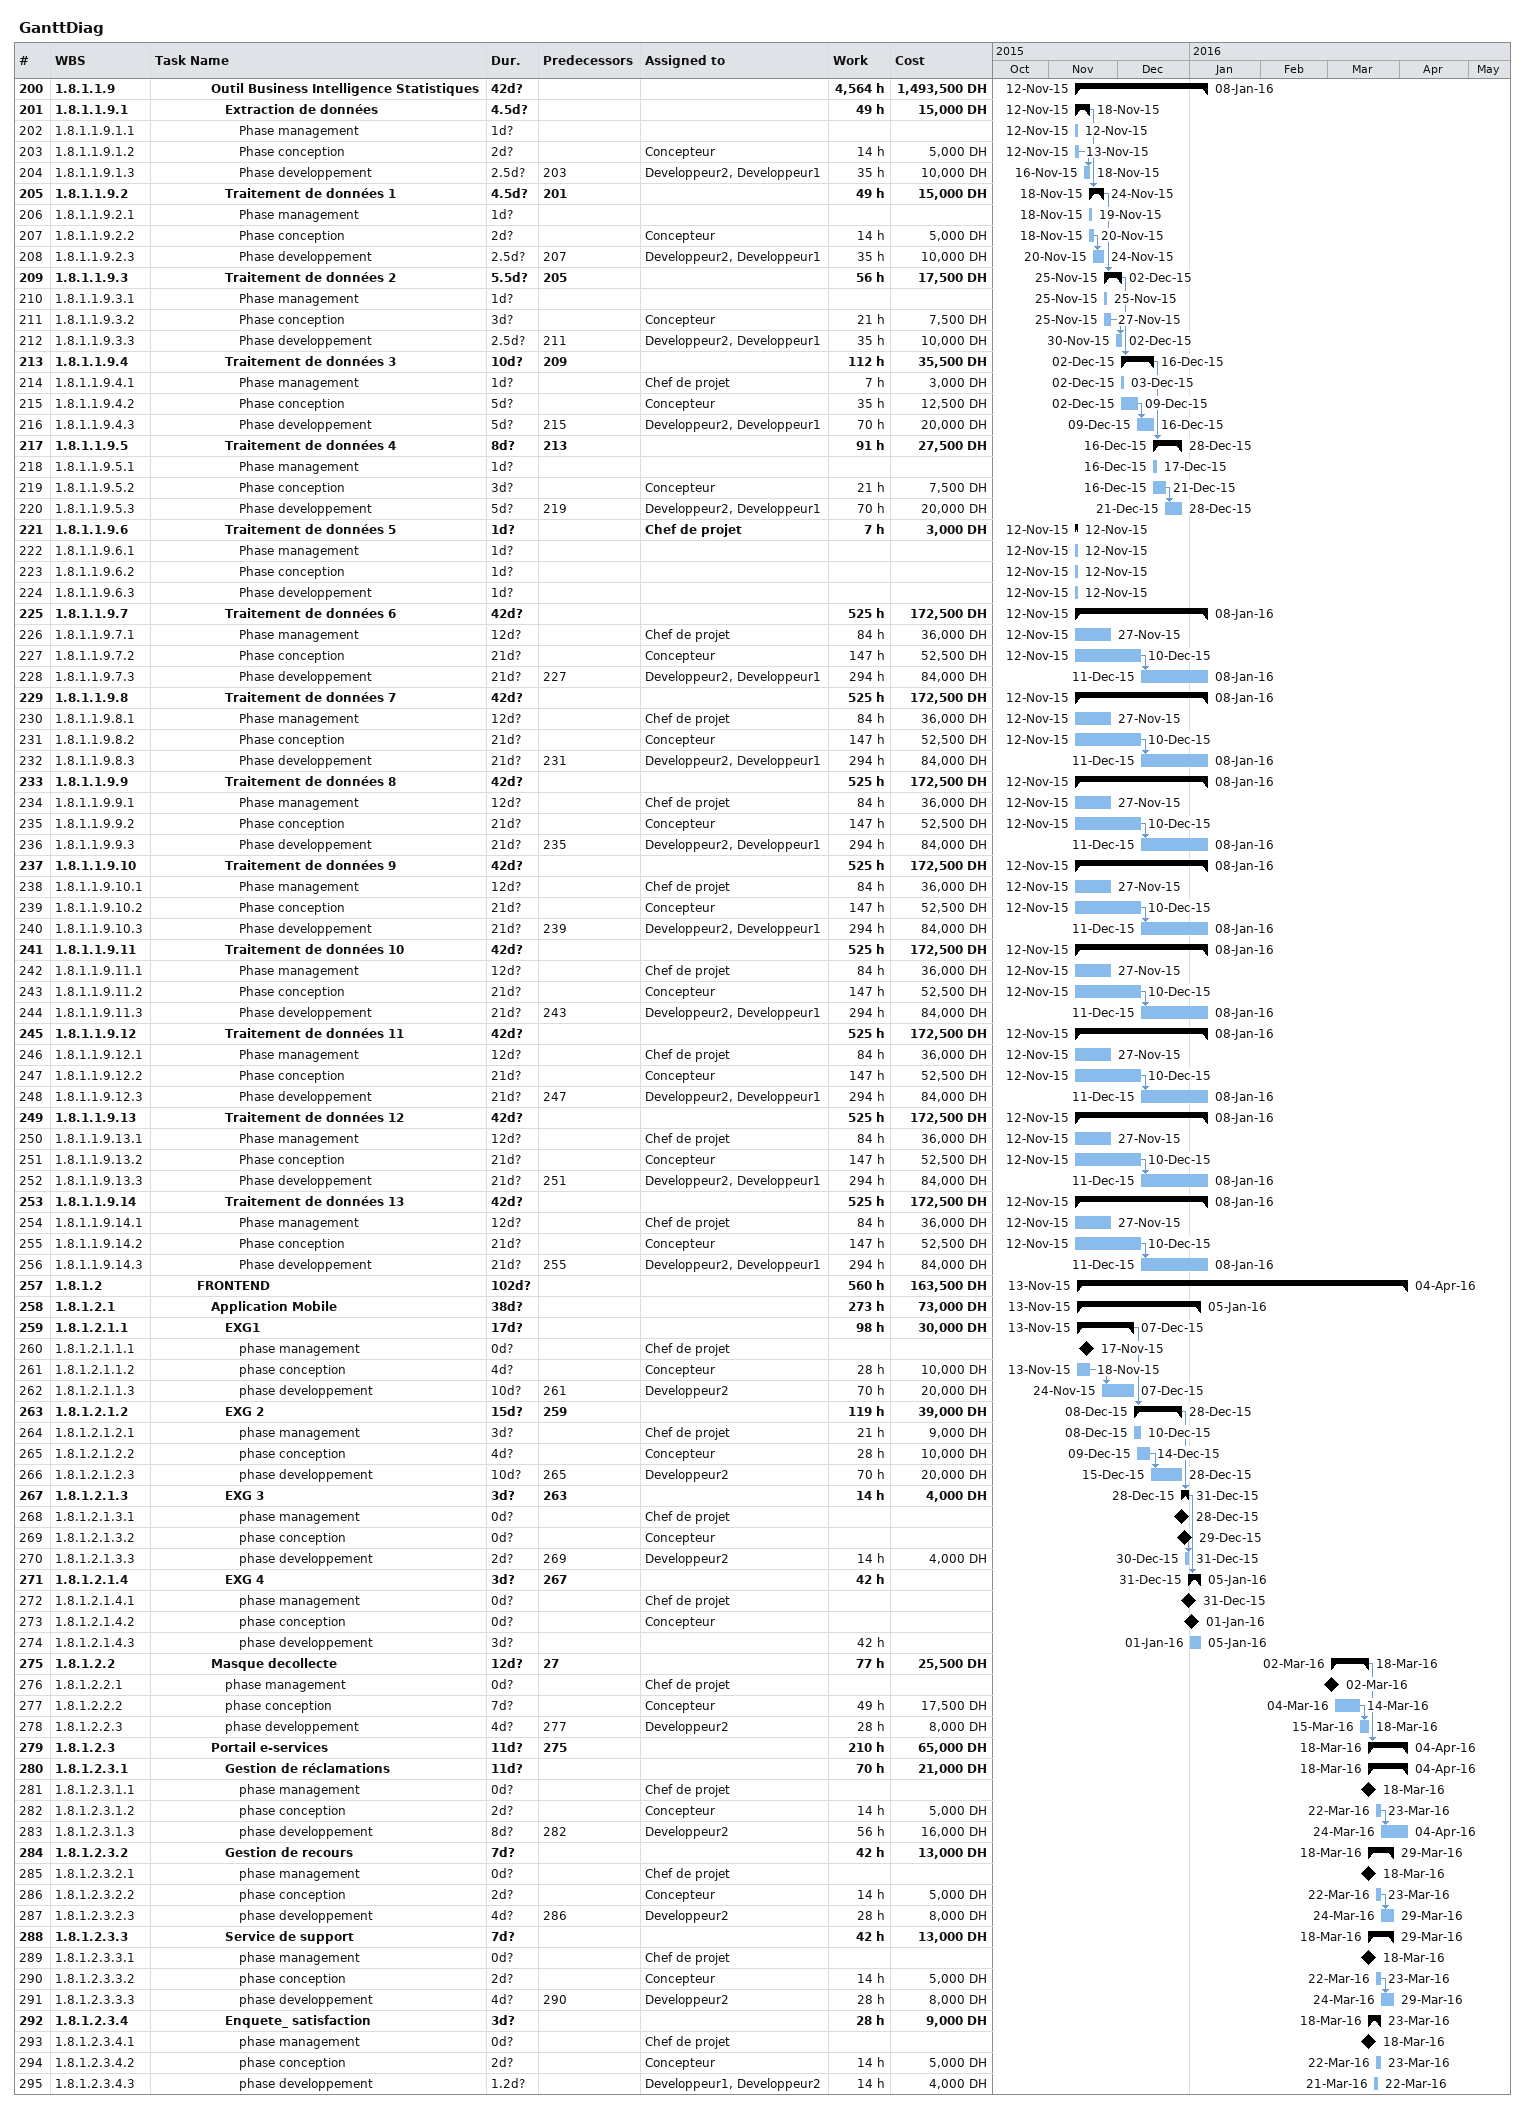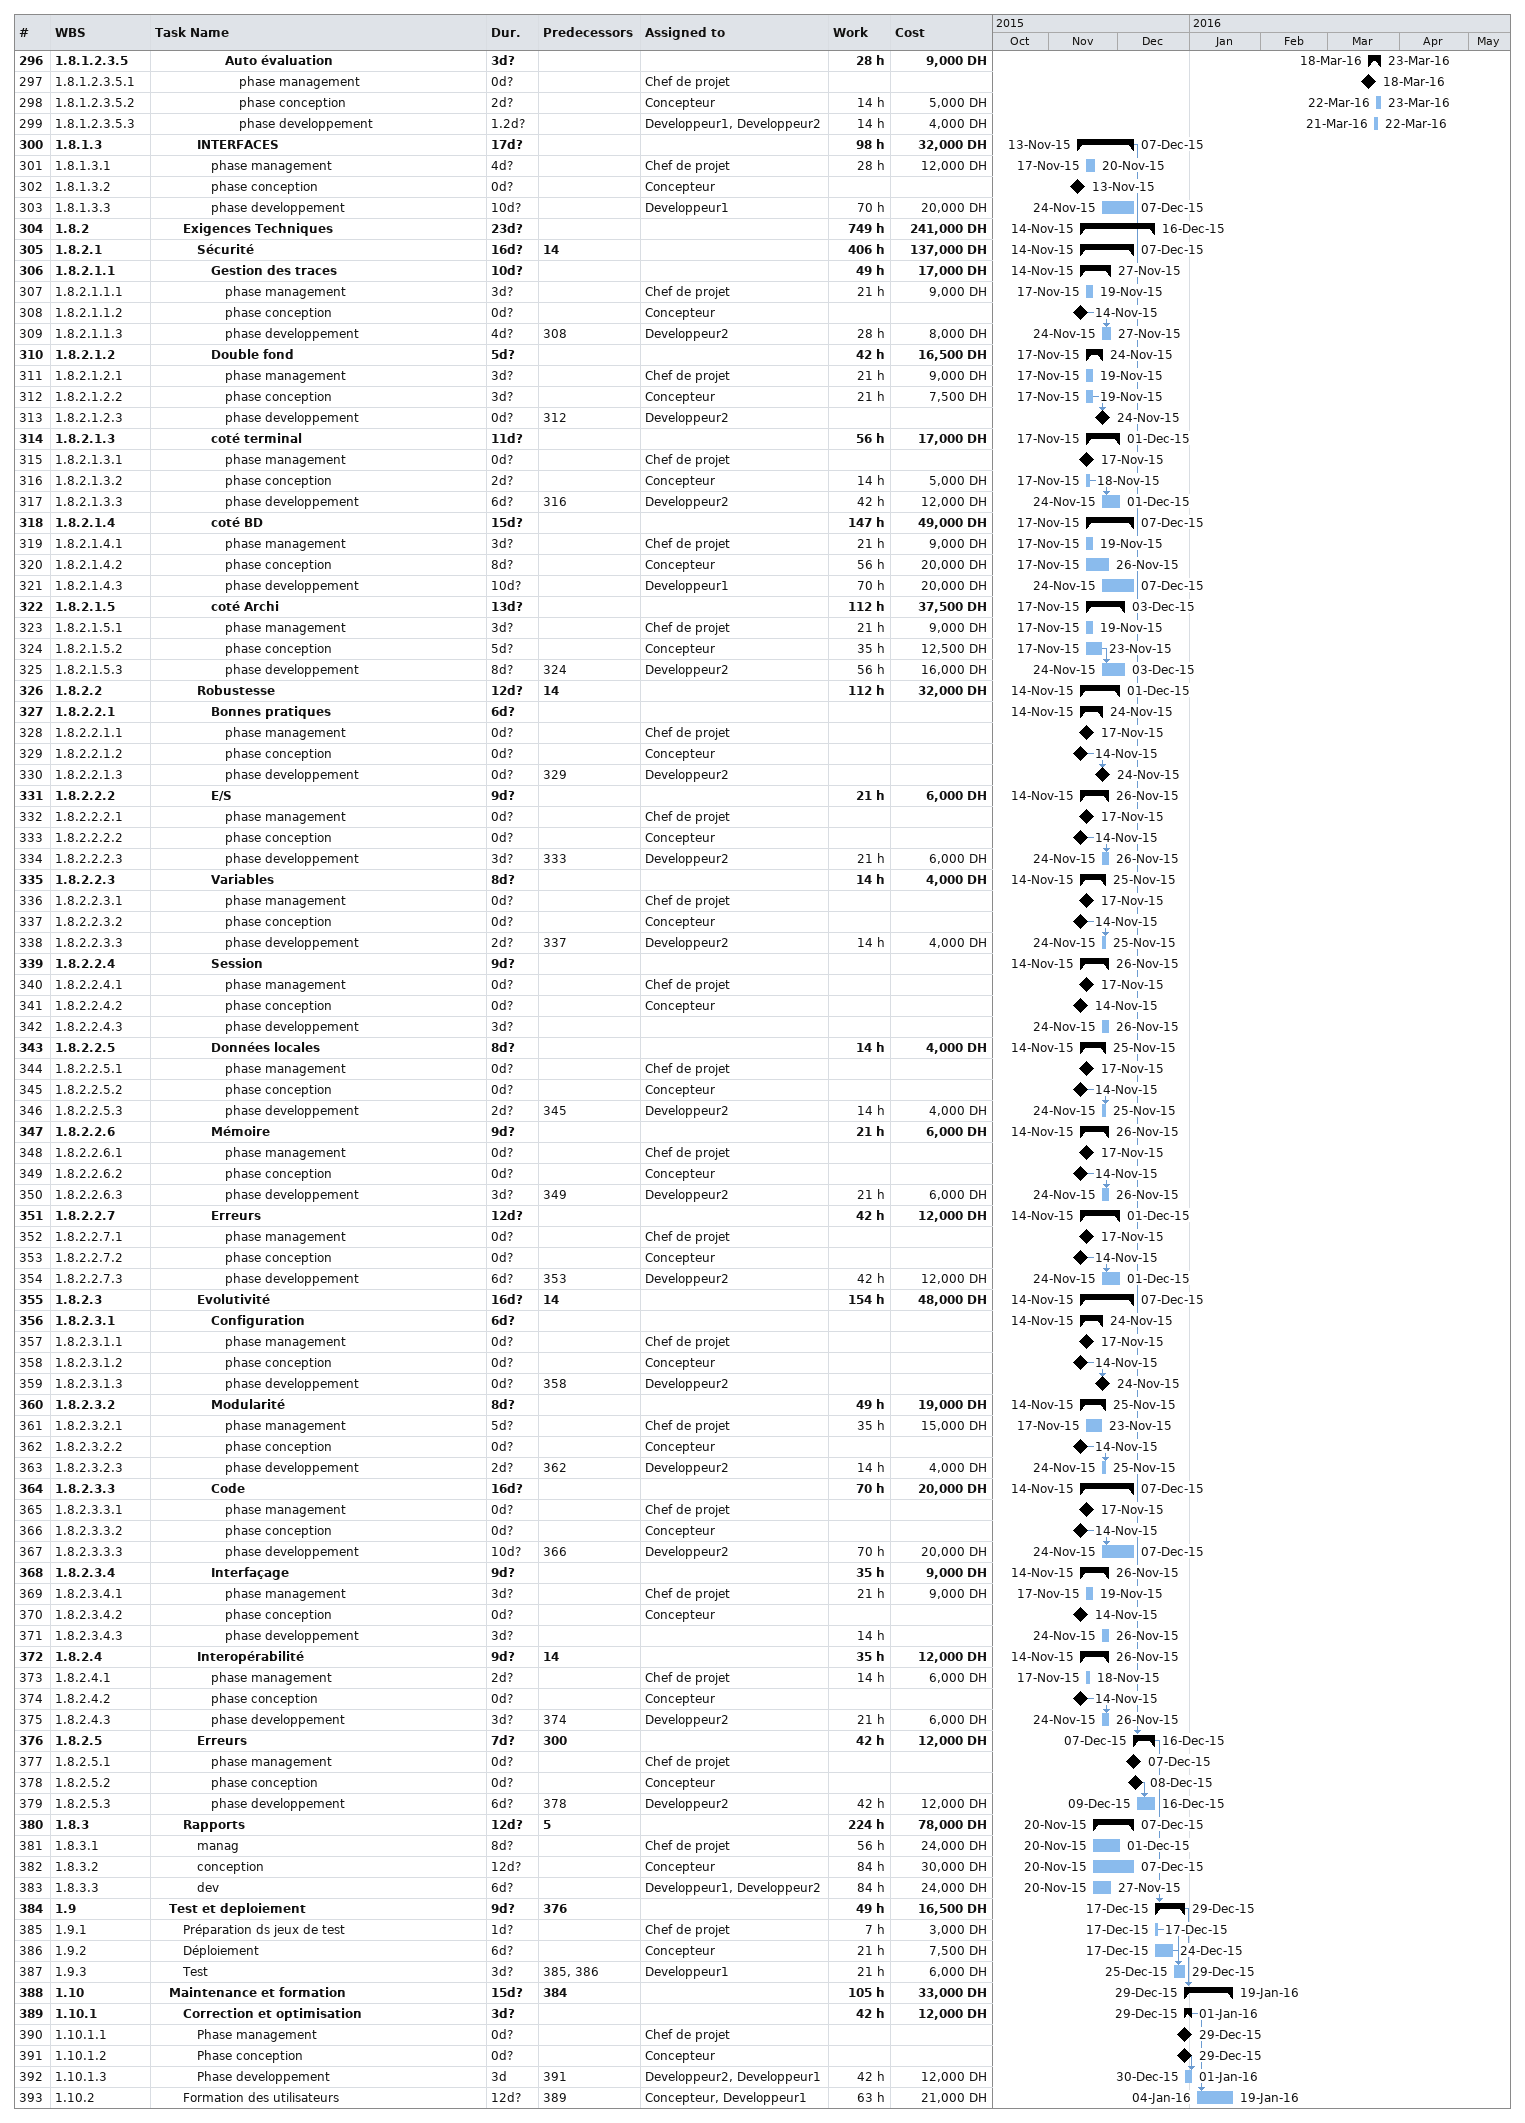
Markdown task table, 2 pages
GanttDiag

| ID | WBS | Task | Duration | Start | Finish | Predecessors | Resources | Work (h) | Cost (DH) |
|---|---|---|---|---|---|---|---|---|---|
| 200 | 1.8.1.1.9 | **Outil Business Intelligence Statistiques** | 42d? | 2015-11-12 | 2016-01-08 |  |  | 4564 | 1493500 |
| 201 | 1.8.1.1.9.1 | **Extraction de données** | 4.5d? | 2015-11-12 | 2015-11-18 |  |  | 49 | 15000 |
| 202 | 1.8.1.1.9.1.1 | Phase management | 1d? | 2015-11-12 | 2015-11-12 |  |  |  |  |
| 203 | 1.8.1.1.9.1.2 | Phase conception | 2d? | 2015-11-12 | 2015-11-13 |  | Concepteur | 14 | 5000 |
| 204 | 1.8.1.1.9.1.3 | Phase developpement | 2.5d? | 2015-11-16 | 2015-11-18 | 203 | Developpeur2, Developpeur1 | 35 | 10000 |
| 205 | 1.8.1.1.9.2 | **Traitement de données 1** | 4.5d? | 2015-11-18 | 2015-11-24 | 201 |  | 49 | 15000 |
| 206 | 1.8.1.1.9.2.1 | Phase management | 1d? | 2015-11-18 | 2015-11-19 |  |  |  |  |
| 207 | 1.8.1.1.9.2.2 | Phase conception | 2d? | 2015-11-18 | 2015-11-20 |  | Concepteur | 14 | 5000 |
| 208 | 1.8.1.1.9.2.3 | Phase developpement | 2.5d? | 2015-11-20 | 2015-11-24 | 207 | Developpeur2, Developpeur1 | 35 | 10000 |
| 209 | 1.8.1.1.9.3 | **Traitement de données 2** | 5.5d? | 2015-11-25 | 2015-12-02 | 205 |  | 56 | 17500 |
| 210 | 1.8.1.1.9.3.1 | Phase management | 1d? | 2015-11-25 | 2015-11-25 |  |  |  |  |
| 211 | 1.8.1.1.9.3.2 | Phase conception | 3d? | 2015-11-25 | 2015-11-27 |  | Concepteur | 21 | 7500 |
| 212 | 1.8.1.1.9.3.3 | Phase developpement | 2.5d? | 2015-11-30 | 2015-12-02 | 211 | Developpeur2, Developpeur1 | 35 | 10000 |
| 213 | 1.8.1.1.9.4 | **Traitement de données 3** | 10d? | 2015-12-02 | 2015-12-16 | 209 |  | 112 | 35500 |
| 214 | 1.8.1.1.9.4.1 | Phase management | 1d? | 2015-12-02 | 2015-12-03 |  | Chef de projet | 7 | 3000 |
| 215 | 1.8.1.1.9.4.2 | Phase conception | 5d? | 2015-12-02 | 2015-12-09 |  | Concepteur | 35 | 12500 |
| 216 | 1.8.1.1.9.4.3 | Phase developpement | 5d? | 2015-12-09 | 2015-12-16 | 215 | Developpeur2, Developpeur1 | 70 | 20000 |
| 217 | 1.8.1.1.9.5 | **Traitement de données 4** | 8d? | 2015-12-16 | 2015-12-28 | 213 |  | 91 | 27500 |
| 218 | 1.8.1.1.9.5.1 | Phase management | 1d? | 2015-12-16 | 2015-12-17 |  |  |  |  |
| 219 | 1.8.1.1.9.5.2 | Phase conception | 3d? | 2015-12-16 | 2015-12-21 |  | Concepteur | 21 | 7500 |
| 220 | 1.8.1.1.9.5.3 | Phase developpement | 5d? | 2015-12-21 | 2015-12-28 | 219 | Developpeur2, Developpeur1 | 70 | 20000 |
| 221 | 1.8.1.1.9.6 | **Traitement de données 5** | 1d? | 2015-11-12 | 2015-11-12 |  | Chef de projet | 7 | 3000 |
| 222 | 1.8.1.1.9.6.1 | Phase management | 1d? | 2015-11-12 | 2015-11-12 |  |  |  |  |
| 223 | 1.8.1.1.9.6.2 | Phase conception | 1d? | 2015-11-12 | 2015-11-12 |  |  |  |  |
| 224 | 1.8.1.1.9.6.3 | Phase developpement | 1d? | 2015-11-12 | 2015-11-12 |  |  |  |  |
| 225 | 1.8.1.1.9.7 | **Traitement de données 6** | 42d? | 2015-11-12 | 2016-01-08 |  |  | 525 | 172500 |
| 226 | 1.8.1.1.9.7.1 | Phase management | 12d? | 2015-11-12 | 2015-11-27 |  | Chef de projet | 84 | 36000 |
| 227 | 1.8.1.1.9.7.2 | Phase conception | 21d? | 2015-11-12 | 2015-12-10 |  | Concepteur | 147 | 52500 |
| 228 | 1.8.1.1.9.7.3 | Phase developpement | 21d? | 2015-12-11 | 2016-01-08 | 227 | Developpeur2, Developpeur1 | 294 | 84000 |
| 229 | 1.8.1.1.9.8 | **Traitement de données 7** | 42d? | 2015-11-12 | 2016-01-08 |  |  | 525 | 172500 |
| 230 | 1.8.1.1.9.8.1 | Phase management | 12d? | 2015-11-12 | 2015-11-27 |  | Chef de projet | 84 | 36000 |
| 231 | 1.8.1.1.9.8.2 | Phase conception | 21d? | 2015-11-12 | 2015-12-10 |  | Concepteur | 147 | 52500 |
| 232 | 1.8.1.1.9.8.3 | Phase developpement | 21d? | 2015-12-11 | 2016-01-08 | 231 | Developpeur2, Developpeur1 | 294 | 84000 |
| 233 | 1.8.1.1.9.9 | **Traitement de données 8** | 42d? | 2015-11-12 | 2016-01-08 |  |  | 525 | 172500 |
| 234 | 1.8.1.1.9.9.1 | Phase management | 12d? | 2015-11-12 | 2015-11-27 |  | Chef de projet | 84 | 36000 |
| 235 | 1.8.1.1.9.9.2 | Phase conception | 21d? | 2015-11-12 | 2015-12-10 |  | Concepteur | 147 | 52500 |
| 236 | 1.8.1.1.9.9.3 | Phase developpement | 21d? | 2015-12-11 | 2016-01-08 | 235 | Developpeur2, Developpeur1 | 294 | 84000 |
| 237 | 1.8.1.1.9.10 | **Traitement de données 9** | 42d? | 2015-11-12 | 2016-01-08 |  |  | 525 | 172500 |
| 238 | 1.8.1.1.9.10.1 | Phase management | 12d? | 2015-11-12 | 2015-11-27 |  | Chef de projet | 84 | 36000 |
| 239 | 1.8.1.1.9.10.2 | Phase conception | 21d? | 2015-11-12 | 2015-12-10 |  | Concepteur | 147 | 52500 |
| 240 | 1.8.1.1.9.10.3 | Phase developpement | 21d? | 2015-12-11 | 2016-01-08 | 239 | Developpeur2, Developpeur1 | 294 | 84000 |
| 241 | 1.8.1.1.9.11 | **Traitement de données 10** | 42d? | 2015-11-12 | 2016-01-08 |  |  | 525 | 172500 |
| 242 | 1.8.1.1.9.11.1 | Phase management | 12d? | 2015-11-12 | 2015-11-27 |  | Chef de projet | 84 | 36000 |
| 243 | 1.8.1.1.9.11.2 | Phase conception | 21d? | 2015-11-12 | 2015-12-10 |  | Concepteur | 147 | 52500 |
| 244 | 1.8.1.1.9.11.3 | Phase developpement | 21d? | 2015-12-11 | 2016-01-08 | 243 | Developpeur2, Developpeur1 | 294 | 84000 |
| 245 | 1.8.1.1.9.12 | **Traitement de données 11** | 42d? | 2015-11-12 | 2016-01-08 |  |  | 525 | 172500 |
| 246 | 1.8.1.1.9.12.1 | Phase management | 12d? | 2015-11-12 | 2015-11-27 |  | Chef de projet | 84 | 36000 |
| 247 | 1.8.1.1.9.12.2 | Phase conception | 21d? | 2015-11-12 | 2015-12-10 |  | Concepteur | 147 | 52500 |
| 248 | 1.8.1.1.9.12.3 | Phase developpement | 21d? | 2015-12-11 | 2016-01-08 | 247 | Developpeur2, Developpeur1 | 294 | 84000 |
| 249 | 1.8.1.1.9.13 | **Traitement de données 12** | 42d? | 2015-11-12 | 2016-01-08 |  |  | 525 | 172500 |
| 250 | 1.8.1.1.9.13.1 | Phase management | 12d? | 2015-11-12 | 2015-11-27 |  | Chef de projet | 84 | 36000 |
| 251 | 1.8.1.1.9.13.2 | Phase conception | 21d? | 2015-11-12 | 2015-12-10 |  | Concepteur | 147 | 52500 |
| 252 | 1.8.1.1.9.13.3 | Phase developpement | 21d? | 2015-12-11 | 2016-01-08 | 251 | Developpeur2, Developpeur1 | 294 | 84000 |
| 253 | 1.8.1.1.9.14 | **Traitement de données 13** | 42d? | 2015-11-12 | 2016-01-08 |  |  | 525 | 172500 |
| 254 | 1.8.1.1.9.14.1 | Phase management | 12d? | 2015-11-12 | 2015-11-27 |  | Chef de projet | 84 | 36000 |
| 255 | 1.8.1.1.9.14.2 | Phase conception | 21d? | 2015-11-12 | 2015-12-10 |  | Concepteur | 147 | 52500 |
| 256 | 1.8.1.1.9.14.3 | Phase developpement | 21d? | 2015-12-11 | 2016-01-08 | 255 | Developpeur2, Developpeur1 | 294 | 84000 |
| 257 | 1.8.1.2 | **FRONTEND** | 102d? | 2015-11-13 | 2016-04-04 |  |  | 560 | 163500 |
| 258 | 1.8.1.2.1 | **Application Mobile** | 38d? | 2015-11-13 | 2016-01-05 |  |  | 273 | 73000 |
| 259 | 1.8.1.2.1.1 | **EXG1** | 17d? | 2015-11-13 | 2015-12-07 |  |  | 98 | 30000 |
| 260 | 1.8.1.2.1.1.1 | phase management | 0d? | 2015-11-17 | 2015-11-17 |  | Chef de projet |  |  |
| 261 | 1.8.1.2.1.1.2 | phase conception | 4d? | 2015-11-13 | 2015-11-18 |  | Concepteur | 28 | 10000 |
| 262 | 1.8.1.2.1.1.3 | phase developpement | 10d? | 2015-11-24 | 2015-12-07 | 261 | Developpeur2 | 70 | 20000 |
| 263 | 1.8.1.2.1.2 | **EXG 2** | 15d? | 2015-12-08 | 2015-12-28 | 259 |  | 119 | 39000 |
| 264 | 1.8.1.2.1.2.1 | phase management | 3d? | 2015-12-08 | 2015-12-10 |  | Chef de projet | 21 | 9000 |
| 265 | 1.8.1.2.1.2.2 | phase conception | 4d? | 2015-12-09 | 2015-12-14 |  | Concepteur | 28 | 10000 |
| 266 | 1.8.1.2.1.2.3 | phase developpement | 10d? | 2015-12-15 | 2015-12-28 | 265 | Developpeur2 | 70 | 20000 |
| 267 | 1.8.1.2.1.3 | **EXG 3** | 3d? | 2015-12-28 | 2015-12-31 | 263 |  | 14 | 4000 |
| 268 | 1.8.1.2.1.3.1 | phase management | 0d? | 2015-12-28 | 2015-12-28 |  | Chef de projet |  |  |
| 269 | 1.8.1.2.1.3.2 | phase conception | 0d? | 2015-12-29 | 2015-12-29 |  | Concepteur |  |  |
| 270 | 1.8.1.2.1.3.3 | phase developpement | 2d? | 2015-12-30 | 2015-12-31 | 269 | Developpeur2 | 14 | 4000 |
| 271 | 1.8.1.2.1.4 | **EXG 4** | 3d? | 2015-12-31 | 2016-01-05 | 267 |  | 42 |  |
| 272 | 1.8.1.2.1.4.1 | phase management | 0d? | 2015-12-31 | 2015-12-31 |  | Chef de projet |  |  |
| 273 | 1.8.1.2.1.4.2 | phase conception | 0d? | 2016-01-01 | 2016-01-01 |  | Concepteur |  |  |
| 274 | 1.8.1.2.1.4.3 | phase developpement | 3d? | 2016-01-01 | 2016-01-05 |  |  | 42 |  |
| 275 | 1.8.1.2.2 | **Masque decollecte** | 12d? | 2016-03-02 | 2016-03-18 | 27 |  | 77 | 25500 |
| 276 | 1.8.1.2.2.1 | phase management | 0d? | 2016-03-02 | 2016-03-02 |  | Chef de projet |  |  |
| 277 | 1.8.1.2.2.2 | phase conception | 7d? | 2016-03-04 | 2016-03-14 |  | Concepteur | 49 | 17500 |
| 278 | 1.8.1.2.2.3 | phase developpement | 4d? | 2016-03-15 | 2016-03-18 | 277 | Developpeur2 | 28 | 8000 |
| 279 | 1.8.1.2.3 | **Portail e-services** | 11d? | 2016-03-18 | 2016-04-04 | 275 |  | 210 | 65000 |
| 280 | 1.8.1.2.3.1 | **Gestion de réclamations** | 11d? | 2016-03-18 | 2016-04-04 |  |  | 70 | 21000 |
| 281 | 1.8.1.2.3.1.1 | phase management | 0d? | 2016-03-18 | 2016-03-18 |  | Chef de projet |  |  |
| 282 | 1.8.1.2.3.1.2 | phase conception | 2d? | 2016-03-22 | 2016-03-23 |  | Concepteur | 14 | 5000 |
| 283 | 1.8.1.2.3.1.3 | phase developpement | 8d? | 2016-03-24 | 2016-04-04 | 282 | Developpeur2 | 56 | 16000 |
| 284 | 1.8.1.2.3.2 | **Gestion de recours** | 7d? | 2016-03-18 | 2016-03-29 |  |  | 42 | 13000 |
| 285 | 1.8.1.2.3.2.1 | phase management | 0d? | 2016-03-18 | 2016-03-18 |  | Chef de projet |  |  |
| 286 | 1.8.1.2.3.2.2 | phase conception | 2d? | 2016-03-22 | 2016-03-23 |  | Concepteur | 14 | 5000 |
| 287 | 1.8.1.2.3.2.3 | phase developpement | 4d? | 2016-03-24 | 2016-03-29 | 286 | Developpeur2 | 28 | 8000 |
| 288 | 1.8.1.2.3.3 | **Service de support** | 7d? | 2016-03-18 | 2016-03-29 |  |  | 42 | 13000 |
| 289 | 1.8.1.2.3.3.1 | phase management | 0d? | 2016-03-18 | 2016-03-18 |  | Chef de projet |  |  |
| 290 | 1.8.1.2.3.3.2 | phase conception | 2d? | 2016-03-22 | 2016-03-23 |  | Concepteur | 14 | 5000 |
| 291 | 1.8.1.2.3.3.3 | phase developpement | 4d? | 2016-03-24 | 2016-03-29 | 290 | Developpeur2 | 28 | 8000 |
| 292 | 1.8.1.2.3.4 | **Enquete_ satisfaction** | 3d? | 2016-03-18 | 2016-03-23 |  |  | 28 | 9000 |
| 293 | 1.8.1.2.3.4.1 | phase management | 0d? | 2016-03-18 | 2016-03-18 |  | Chef de projet |  |  |
| 294 | 1.8.1.2.3.4.2 | phase conception | 2d? | 2016-03-22 | 2016-03-23 |  | Concepteur | 14 | 5000 |
| 295 | 1.8.1.2.3.4.3 | phase developpement | 1.2d? | 2016-03-21 | 2016-03-22 |  | Developpeur1, Developpeur2 | 14 | 4000 |
| 296 | 1.8.1.2.3.5 | **Auto évaluation** | 3d? | 2016-03-18 | 2016-03-23 |  |  | 28 | 9000 |
| 297 | 1.8.1.2.3.5.1 | phase management | 0d? | 2016-03-18 | 2016-03-18 |  | Chef de projet |  |  |
| 298 | 1.8.1.2.3.5.2 | phase conception | 2d? | 2016-03-22 | 2016-03-23 |  | Concepteur | 14 | 5000 |
| 299 | 1.8.1.2.3.5.3 | phase developpement | 1.2d? | 2016-03-21 | 2016-03-22 |  | Developpeur1, Developpeur2 | 14 | 4000 |
| 300 | 1.8.1.3 | **INTERFACES** | 17d? | 2015-11-13 | 2015-12-07 |  |  | 98 | 32000 |
| 301 | 1.8.1.3.1 | phase management | 4d? | 2015-11-17 | 2015-11-20 |  | Chef de projet | 28 | 12000 |
| 302 | 1.8.1.3.2 | phase conception | 0d? | 2015-11-13 | 2015-11-13 |  | Concepteur |  |  |
| 303 | 1.8.1.3.3 | phase developpement | 10d? | 2015-11-24 | 2015-12-07 |  | Developpeur1 | 70 | 20000 |
| 304 | 1.8.2 | **Exigences Techniques** | 23d? | 2015-11-14 | 2015-12-16 |  |  | 749 | 241000 |
| 305 | 1.8.2.1 | **Sécurité** | 16d? | 2015-11-14 | 2015-12-07 | 14 |  | 406 | 137000 |
| 306 | 1.8.2.1.1 | **Gestion des traces** | 10d? | 2015-11-14 | 2015-11-27 |  |  | 49 | 17000 |
| 307 | 1.8.2.1.1.1 | phase management | 3d? | 2015-11-17 | 2015-11-19 |  | Chef de projet | 21 | 9000 |
| 308 | 1.8.2.1.1.2 | phase conception | 0d? | 2015-11-14 | 2015-11-14 |  | Concepteur |  |  |
| 309 | 1.8.2.1.1.3 | phase developpement | 4d? | 2015-11-24 | 2015-11-27 | 308 | Developpeur2 | 28 | 8000 |
| 310 | 1.8.2.1.2 | **Double fond** | 5d? | 2015-11-17 | 2015-11-24 |  |  | 42 | 16500 |
| 311 | 1.8.2.1.2.1 | phase management | 3d? | 2015-11-17 | 2015-11-19 |  | Chef de projet | 21 | 9000 |
| 312 | 1.8.2.1.2.2 | phase conception | 3d? | 2015-11-17 | 2015-11-19 |  | Concepteur | 21 | 7500 |
| 313 | 1.8.2.1.2.3 | phase developpement | 0d? | 2015-11-24 | 2015-11-24 | 312 | Developpeur2 |  |  |
| 314 | 1.8.2.1.3 | **coté terminal** | 11d? | 2015-11-17 | 2015-12-01 |  |  | 56 | 17000 |
| 315 | 1.8.2.1.3.1 | phase management | 0d? | 2015-11-17 | 2015-11-17 |  | Chef de projet |  |  |
| 316 | 1.8.2.1.3.2 | phase conception | 2d? | 2015-11-17 | 2015-11-18 |  | Concepteur | 14 | 5000 |
| 317 | 1.8.2.1.3.3 | phase developpement | 6d? | 2015-11-24 | 2015-12-01 | 316 | Developpeur2 | 42 | 12000 |
| 318 | 1.8.2.1.4 | **coté BD** | 15d? | 2015-11-17 | 2015-12-07 |  |  | 147 | 49000 |
| 319 | 1.8.2.1.4.1 | phase management | 3d? | 2015-11-17 | 2015-11-19 |  | Chef de projet | 21 | 9000 |
| 320 | 1.8.2.1.4.2 | phase conception | 8d? | 2015-11-17 | 2015-11-26 |  | Concepteur | 56 | 20000 |
| 321 | 1.8.2.1.4.3 | phase developpement | 10d? | 2015-11-24 | 2015-12-07 |  | Developpeur1 | 70 | 20000 |
| 322 | 1.8.2.1.5 | **coté Archi** | 13d? | 2015-11-17 | 2015-12-03 |  |  | 112 | 37500 |
| 323 | 1.8.2.1.5.1 | phase management | 3d? | 2015-11-17 | 2015-11-19 |  | Chef de projet | 21 | 9000 |
| 324 | 1.8.2.1.5.2 | phase conception | 5d? | 2015-11-17 | 2015-11-23 |  | Concepteur | 35 | 12500 |
| 325 | 1.8.2.1.5.3 | phase developpement | 8d? | 2015-11-24 | 2015-12-03 | 324 | Developpeur2 | 56 | 16000 |
| 326 | 1.8.2.2 | **Robustesse** | 12d? | 2015-11-14 | 2015-12-01 | 14 |  | 112 | 32000 |
| 327 | 1.8.2.2.1 | **Bonnes pratiques** | 6d? | 2015-11-14 | 2015-11-24 |  |  |  |  |
| 328 | 1.8.2.2.1.1 | phase management | 0d? | 2015-11-17 | 2015-11-17 |  | Chef de projet |  |  |
| 329 | 1.8.2.2.1.2 | phase conception | 0d? | 2015-11-14 | 2015-11-14 |  | Concepteur |  |  |
| 330 | 1.8.2.2.1.3 | phase developpement | 0d? | 2015-11-24 | 2015-11-24 | 329 | Developpeur2 |  |  |
| 331 | 1.8.2.2.2 | **E/S** | 9d? | 2015-11-14 | 2015-11-26 |  |  | 21 | 6000 |
| 332 | 1.8.2.2.2.1 | phase management | 0d? | 2015-11-17 | 2015-11-17 |  | Chef de projet |  |  |
| 333 | 1.8.2.2.2.2 | phase conception | 0d? | 2015-11-14 | 2015-11-14 |  | Concepteur |  |  |
| 334 | 1.8.2.2.2.3 | phase developpement | 3d? | 2015-11-24 | 2015-11-26 | 333 | Developpeur2 | 21 | 6000 |
| 335 | 1.8.2.2.3 | **Variables** | 8d? | 2015-11-14 | 2015-11-25 |  |  | 14 | 4000 |
| 336 | 1.8.2.2.3.1 | phase management | 0d? | 2015-11-17 | 2015-11-17 |  | Chef de projet |  |  |
| 337 | 1.8.2.2.3.2 | phase conception | 0d? | 2015-11-14 | 2015-11-14 |  | Concepteur |  |  |
| 338 | 1.8.2.2.3.3 | phase developpement | 2d? | 2015-11-24 | 2015-11-25 | 337 | Developpeur2 | 14 | 4000 |
| 339 | 1.8.2.2.4 | **Session** | 9d? | 2015-11-14 | 2015-11-26 |  |  |  |  |
| 340 | 1.8.2.2.4.1 | phase management | 0d? | 2015-11-17 | 2015-11-17 |  | Chef de projet |  |  |
| 341 | 1.8.2.2.4.2 | phase conception | 0d? | 2015-11-14 | 2015-11-14 |  | Concepteur |  |  |
| 342 | 1.8.2.2.4.3 | phase developpement | 3d? | 2015-11-24 | 2015-11-26 |  |  |  |  |
| 343 | 1.8.2.2.5 | **Données locales** | 8d? | 2015-11-14 | 2015-11-25 |  |  | 14 | 4000 |
| 344 | 1.8.2.2.5.1 | phase management | 0d? | 2015-11-17 | 2015-11-17 |  | Chef de projet |  |  |
| 345 | 1.8.2.2.5.2 | phase conception | 0d? | 2015-11-14 | 2015-11-14 |  | Concepteur |  |  |
| 346 | 1.8.2.2.5.3 | phase developpement | 2d? | 2015-11-24 | 2015-11-25 | 345 | Developpeur2 | 14 | 4000 |
| 347 | 1.8.2.2.6 | **Mémoire** | 9d? | 2015-11-14 | 2015-11-26 |  |  | 21 | 6000 |
| 348 | 1.8.2.2.6.1 | phase management | 0d? | 2015-11-17 | 2015-11-17 |  | Chef de projet |  |  |
| 349 | 1.8.2.2.6.2 | phase conception | 0d? | 2015-11-14 | 2015-11-14 |  | Concepteur |  |  |
| 350 | 1.8.2.2.6.3 | phase developpement | 3d? | 2015-11-24 | 2015-11-26 | 349 | Developpeur2 | 21 | 6000 |
| 351 | 1.8.2.2.7 | **Erreurs** | 12d? | 2015-11-14 | 2015-12-01 |  |  | 42 | 12000 |
| 352 | 1.8.2.2.7.1 | phase management | 0d? | 2015-11-17 | 2015-11-17 |  | Chef de projet |  |  |
| 353 | 1.8.2.2.7.2 | phase conception | 0d? | 2015-11-14 | 2015-11-14 |  | Concepteur |  |  |
| 354 | 1.8.2.2.7.3 | phase developpement | 6d? | 2015-11-24 | 2015-12-01 | 353 | Developpeur2 | 42 | 12000 |
| 355 | 1.8.2.3 | **Evolutivité** | 16d? | 2015-11-14 | 2015-12-07 | 14 |  | 154 | 48000 |
| 356 | 1.8.2.3.1 | **Configuration** | 6d? | 2015-11-14 | 2015-11-24 |  |  |  |  |
| 357 | 1.8.2.3.1.1 | phase management | 0d? | 2015-11-17 | 2015-11-17 |  | Chef de projet |  |  |
| 358 | 1.8.2.3.1.2 | phase conception | 0d? | 2015-11-14 | 2015-11-14 |  | Concepteur |  |  |
| 359 | 1.8.2.3.1.3 | phase developpement | 0d? | 2015-11-24 | 2015-11-24 | 358 | Developpeur2 |  |  |
| 360 | 1.8.2.3.2 | **Modularité** | 8d? | 2015-11-14 | 2015-11-25 |  |  | 49 | 19000 |
| 361 | 1.8.2.3.2.1 | phase management | 5d? | 2015-11-17 | 2015-11-23 |  | Chef de projet | 35 | 15000 |
| 362 | 1.8.2.3.2.2 | phase conception | 0d? | 2015-11-14 | 2015-11-14 |  | Concepteur |  |  |
| 363 | 1.8.2.3.2.3 | phase developpement | 2d? | 2015-11-24 | 2015-11-25 | 362 | Developpeur2 | 14 | 4000 |
| 364 | 1.8.2.3.3 | **Code** | 16d? | 2015-11-14 | 2015-12-07 |  |  | 70 | 20000 |
| 365 | 1.8.2.3.3.1 | phase management | 0d? | 2015-11-17 | 2015-11-17 |  | Chef de projet |  |  |
| 366 | 1.8.2.3.3.2 | phase conception | 0d? | 2015-11-14 | 2015-11-14 |  | Concepteur |  |  |
| 367 | 1.8.2.3.3.3 | phase developpement | 10d? | 2015-11-24 | 2015-12-07 | 366 | Developpeur2 | 70 | 20000 |
| 368 | 1.8.2.3.4 | **Interfaçage** | 9d? | 2015-11-14 | 2015-11-26 |  |  | 35 | 9000 |
| 369 | 1.8.2.3.4.1 | phase management | 3d? | 2015-11-17 | 2015-11-19 |  | Chef de projet | 21 | 9000 |
| 370 | 1.8.2.3.4.2 | phase conception | 0d? | 2015-11-14 | 2015-11-14 |  | Concepteur |  |  |
| 371 | 1.8.2.3.4.3 | phase developpement | 3d? | 2015-11-24 | 2015-11-26 |  |  | 14 |  |
| 372 | 1.8.2.4 | **Interopérabilité** | 9d? | 2015-11-14 | 2015-11-26 | 14 |  | 35 | 12000 |
| 373 | 1.8.2.4.1 | phase management | 2d? | 2015-11-17 | 2015-11-18 |  | Chef de projet | 14 | 6000 |
| 374 | 1.8.2.4.2 | phase conception | 0d? | 2015-11-14 | 2015-11-14 |  | Concepteur |  |  |
| 375 | 1.8.2.4.3 | phase developpement | 3d? | 2015-11-24 | 2015-11-26 | 374 | Developpeur2 | 21 | 6000 |
| 376 | 1.8.2.5 | **Erreurs** | 7d? | 2015-12-07 | 2015-12-16 | 300 |  | 42 | 12000 |
| 377 | 1.8.2.5.1 | phase management | 0d? | 2015-12-07 | 2015-12-07 |  | Chef de projet |  |  |
| 378 | 1.8.2.5.2 | phase conception | 0d? | 2015-12-08 | 2015-12-08 |  | Concepteur |  |  |
| 379 | 1.8.2.5.3 | phase developpement | 6d? | 2015-12-09 | 2015-12-16 | 378 | Developpeur2 | 42 | 12000 |
| 380 | 1.8.3 | **Rapports** | 12d? | 2015-11-20 | 2015-12-07 | 5 |  | 224 | 78000 |
| 381 | 1.8.3.1 | manag | 8d? | 2015-11-20 | 2015-12-01 |  | Chef de projet | 56 | 24000 |
| 382 | 1.8.3.2 | conception | 12d? | 2015-11-20 | 2015-12-07 |  | Concepteur | 84 | 30000 |
| 383 | 1.8.3.3 | dev | 6d? | 2015-11-20 | 2015-11-27 |  | Developpeur1, Developpeur2 | 84 | 24000 |
| 384 | 1.9 | **Test et deploiement** | 9d? | 2015-12-17 | 2015-12-29 | 376 |  | 49 | 16500 |
| 385 | 1.9.1 | Préparation ds jeux de test | 1d? | 2015-12-17 | 2015-12-17 |  | Chef de projet | 7 | 3000 |
| 386 | 1.9.2 | Déploiement | 6d? | 2015-12-17 | 2015-12-24 |  | Concepteur | 21 | 7500 |
| 387 | 1.9.3 | Test | 3d? | 2015-12-25 | 2015-12-29 | 385, 386 | Developpeur1 | 21 | 6000 |
| 388 | 1.10 | **Maintenance et formation** | 15d? | 2015-12-29 | 2016-01-19 | 384 |  | 105 | 33000 |
| 389 | 1.10.1 | **Correction et optimisation** | 3d? | 2015-12-29 | 2016-01-01 |  |  | 42 | 12000 |
| 390 | 1.10.1.1 | Phase management | 0d? | 2015-12-29 | 2015-12-29 |  | Chef de projet |  |  |
| 391 | 1.10.1.2 | Phase conception | 0d? | 2015-12-29 | 2015-12-29 |  | Concepteur |  |  |
| 392 | 1.10.1.3 | Phase developpement | 3d | 2015-12-30 | 2016-01-01 | 391 | Developpeur2, Developpeur1 | 42 | 12000 |
| 393 | 1.10.2 | Formation des utilisateurs | 12d? | 2016-01-04 | 2016-01-19 | 389 | Concepteur, Developpeur1 | 63 | 21000 |
